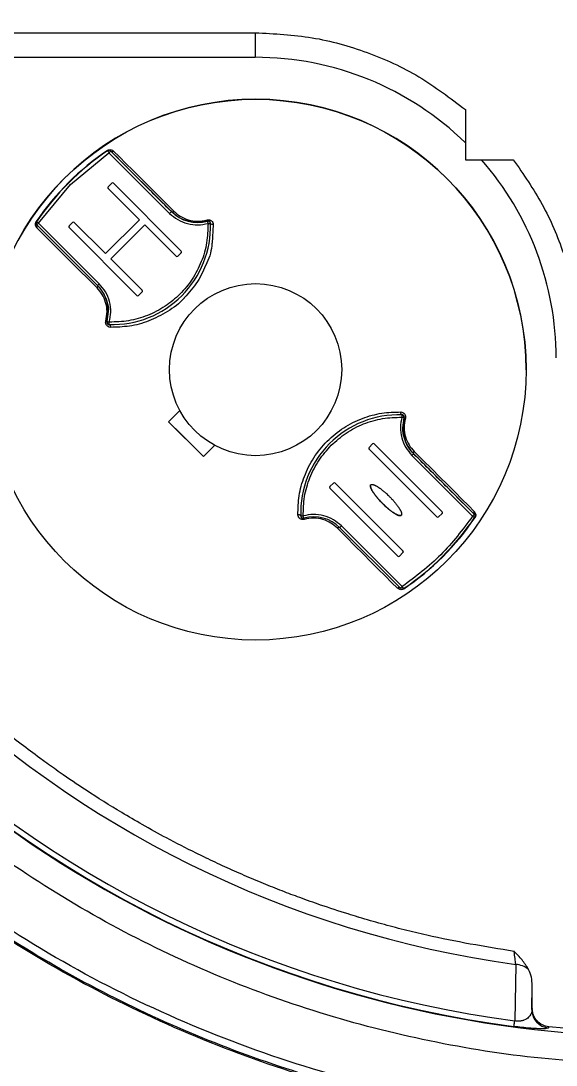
# Model space of a CAD drawing. Header units: millimetres. Extents: x 2371 to 4515, y 843 to 2359.
# Drawn here: x 2970 to 3013.6, y 1971.4 to 2056.4 of the extents above; entities that cross this region are included whole.
import ezdxf

# ---------------------------------------------------------------- set-up
doc = ezdxf.new("R2010")
doc.units = ezdxf.units.MM

msp = doc.modelspace()

# ---------------------------------------------------------------- linework, layer by layer
at = {"color": 7, "linetype": 'Continuous', "lineweight": 25}
for p, q in [((2938.42, 2055.401), (2989.112, 2055.401)), ((2989.112, 2055.401), (2989.112, 2053.401)), ((2938.621, 2053.401), (2989.112, 2053.401)), ((3006.194, 2049.15), (3006.194, 2045.064)), ((2974.075, 2043.047), (2977.213, 2045.636)), ((2977.101, 2045.802), (2977.088, 2045.822)), ((2977.101, 2045.802), (2977.101, 2045.802)), ((2977.213, 2045.636), (2982.146, 2040.703)), ((2977.355, 2045.777), (2982.287, 2040.845)), ((2977.355, 2045.777), (2977.355, 2045.777)), ((3006.194, 2045.064), (3010.094, 2045.064)), ((2971.486, 2039.908), (2974.075, 2043.047)), ((2977.151, 2042.87), (2977.433, 2043.153)), ((2979.696, 2040.183), (2977.151, 2042.729)), ((2977.151, 2042.729), (2977.151, 2042.729)), ((2979.696, 2040.183), (2977.151, 2042.729)), ((2977.575, 2043.153), (2983.09, 2037.638)), ((2976.938, 2037.425), (2979.696, 2040.183)), ((2979.696, 2040.183), (2979.696, 2040.183)), ((2982.287, 2040.845), (2982.287, 2040.845)), ((2971.348, 2039.531), (2971.249, 2039.709)), ((2971.286, 2039.909), (2971.286, 2039.909)), ((2971.32, 2040.02), (2971.3, 2040.034)), ((2971.32, 2040.02), (2971.32, 2040.02)), ((2976.277, 2034.834), (2971.344, 2039.767)), ((2976.418, 2034.976), (2971.486, 2039.908)), ((2973.969, 2039.688), (2974.251, 2039.971)), ((2979.484, 2034.031), (2973.969, 2039.547)), ((2973.969, 2039.547), (2973.969, 2039.547)), ((2979.484, 2034.031), (2973.969, 2039.547)), ((2974.393, 2039.971), (2976.938, 2037.425)), ((2980.12, 2039.759), (2977.363, 2037.001)), ((2980.12, 2039.759), (2977.363, 2037.001)), ((2982.666, 2037.213), (2980.12, 2039.759)), ((2980.12, 2039.759), (2980.12, 2039.759)), ((2982.666, 2037.213), (2980.12, 2039.759)), ((2985.469, 2039.644), (2985.469, 2039.644)), ((2985.693, 2039.798), (2985.593, 2038.287)), ((2977.363, 2037.001), (2979.908, 2034.456)), ((2977.363, 2037.001), (2977.363, 2037.001)), ((2982.666, 2037.213), (2982.666, 2037.213)), ((2983.09, 2037.496), (2982.807, 2037.213)), ((2983.09, 2037.496), (2982.807, 2037.213)), ((2982.807, 2037.213), (2982.807, 2037.213)), ((2983.09, 2037.496), (2983.09, 2037.496)), ((2979.908, 2034.314), (2979.625, 2034.031)), ((2979.908, 2034.314), (2979.625, 2034.031)), ((2979.908, 2034.314), (2979.908, 2034.314)), ((2979.484, 2034.031), (2979.484, 2034.031)), ((2979.625, 2034.031), (2979.625, 2034.031)), ((2977.154, 2032.71), (2977.046, 2031.91)), ((2977.039, 2031.856), (2977.039, 2031.856)), ((2977.233, 2031.656), (2977.239, 2031.856)), ((3011.136, 2027.962), (3011.136, 2027.962)), ((2982.065, 2023.743), (2982.978, 2024.656)), ((2982.978, 2024.656), (2982.978, 2024.656)), ((3001.039, 2024.315), (3001.033, 2024.115)), ((3001.118, 2023.261), (3001.226, 2024.061)), ((3001.233, 2024.115), (3001.233, 2024.115)), ((2982.065, 2023.743), (2984.893, 2020.914)), ((2985.807, 2021.828), (2984.893, 2020.914)), ((2984.893, 2020.914), (2985.807, 2021.828)), ((2985.807, 2021.828), (2985.807, 2021.828)), ((2998.364, 2021.657), (2998.647, 2021.94)), ((3003.879, 2016), (2998.364, 2021.515)), ((2998.364, 2021.515), (2998.364, 2021.515)), ((3003.879, 2016), (2998.364, 2021.515)), ((2998.788, 2021.94), (3004.303, 2016.424)), ((2984.893, 2020.914), (2984.893, 2020.914)), ((3001.854, 2020.995), (3006.786, 2016.063)), ((3001.995, 2021.137), (3006.928, 2016.204)), ((3001.995, 2021.137), (3001.995, 2021.137)), ((2995.182, 2018.475), (2995.465, 2018.758)), ((3000.697, 2012.818), (2995.182, 2018.334)), ((2995.182, 2018.334), (2995.182, 2018.334)), ((3000.697, 2012.818), (2995.182, 2018.334)), ((2995.606, 2018.758), (3001.121, 2013.242)), ((2992.803, 2016.327), (2992.803, 2016.327)), ((3006.924, 2016.44), (3007.03, 2016.249)), ((3003.879, 2016), (3003.879, 2016)), ((3004.303, 2016.283), (3004.021, 2016)), ((3004.303, 2016.283), (3004.021, 2016)), ((3004.021, 2016), (3004.021, 2016)), ((3004.303, 2016.283), (3004.303, 2016.283)), ((3006.928, 2016.204), (3006.928, 2016.204)), ((3006.972, 2015.937), (3006.952, 2015.951)), ((3006.986, 2016.062), (3006.986, 2016.063)), ((3000.917, 2010.194), (2995.985, 2015.126)), ((3001.059, 2010.335), (2996.126, 2015.268)), ((3001.121, 2013.101), (3000.839, 2012.818)), ((3001.121, 2013.101), (3000.839, 2012.818)), ((3001.121, 2013.101), (3001.121, 2013.101)), ((3000.697, 2012.818), (3000.697, 2012.818)), ((3000.839, 2012.818), (3000.839, 2012.818)), ((3000.86, 2010.099), (3000.682, 2010.198)), ((3001.171, 2010.169), (3001.184, 2010.149)), ((3010.29, 1979.587), (3010.208, 1975)), ((3011.604, 1975.91), (3011.636, 1977.875)), ((3011.636, 1976.004), (3011.636, 1977.875)), ((3012.985, 1974.511), (3012.953, 1974.42)), ((3015.429, 1974.298), (3012.985, 1974.511))]:
    msp.add_line(p, q, dxfattribs=at)
at = {"color": 7, "linetype": 'Continuous', "lineweight": 25, "flags": 128}
for points in [[(2977.101, 2045.802), (2977.103, 2045.798), (2977.11, 2045.789), (2977.12, 2045.774), (2977.134, 2045.753), (2977.151, 2045.728), (2977.17, 2045.699), (2977.191, 2045.668), (2977.213, 2045.636)], [(2977.355, 2045.777), (2977.352, 2045.775), (2977.344, 2045.767), (2977.331, 2045.753), (2977.313, 2045.736), (2977.292, 2045.714), (2977.267, 2045.69), (2977.241, 2045.663), (2977.213, 2045.636)], [(2977.59, 2045.774), (2978.073, 2045.291), (2978.595, 2044.769), (2979.156, 2044.208), (2979.754, 2043.609), (2980.388, 2042.976), (2981.055, 2042.309), (2981.754, 2041.61), (2982.483, 2040.881)], [(2982.287, 2040.845), (2982.285, 2040.842), (2982.276, 2040.834), (2982.263, 2040.821), (2982.246, 2040.803), (2982.224, 2040.782), (2982.2, 2040.757), (2982.173, 2040.731), (2982.146, 2040.703)], [(2982.287, 2040.845), (2982.303, 2040.833), (2982.323, 2040.826), (2982.346, 2040.823), (2982.372, 2040.826), (2982.399, 2040.833), (2982.427, 2040.845), (2982.456, 2040.861), (2982.483, 2040.881)], [(2971.32, 2040.02), (2971.323, 2040.018), (2971.333, 2040.012), (2971.348, 2040.001), (2971.368, 2039.987), (2971.394, 2039.971), (2971.422, 2039.951), (2971.453, 2039.93), (2971.486, 2039.908)], [(2971.344, 2039.767), (2971.347, 2039.77), (2971.355, 2039.778), (2971.368, 2039.791), (2971.386, 2039.808), (2971.407, 2039.83), (2971.432, 2039.854), (2971.458, 2039.881), (2971.486, 2039.908)], [(2976.241, 2034.639), (2975.512, 2035.367), (2974.813, 2036.066), (2974.146, 2036.734), (2973.512, 2037.367), (2972.914, 2037.965), (2972.353, 2038.527), (2971.83, 2039.049), (2971.348, 2039.531)], [(2985.212, 2040.076), (2985.213, 2040.072), (2985.216, 2040.061), (2985.221, 2040.043), (2985.228, 2040.019), (2985.236, 2039.99), (2985.245, 2039.957), (2985.255, 2039.92), (2985.265, 2039.883)], [(2985.265, 2039.883), (2985.304, 2039.884), (2985.342, 2039.885), (2985.376, 2039.886), (2985.407, 2039.887), (2985.432, 2039.888), (2985.45, 2039.888), (2985.461, 2039.889), (2985.465, 2039.889)], [(2985.693, 2039.798), (2985.651, 2039.797), (2985.609, 2039.799), (2985.57, 2039.806), (2985.535, 2039.817), (2985.506, 2039.832), (2985.484, 2039.849), (2985.47, 2039.868), (2985.465, 2039.889)], [(2976.277, 2034.834), (2976.289, 2034.818), (2976.296, 2034.798), (2976.298, 2034.775), (2976.296, 2034.75), (2976.289, 2034.722), (2976.277, 2034.694), (2976.261, 2034.666), (2976.241, 2034.639)], [(2976.277, 2034.834), (2976.28, 2034.837), (2976.288, 2034.845), (2976.301, 2034.858), (2976.318, 2034.876), (2976.34, 2034.897), (2976.364, 2034.922), (2976.391, 2034.948), (2976.418, 2034.976)], [(2977.046, 2031.91), (2977.05, 2031.909), (2977.061, 2031.906), (2977.078, 2031.901), (2977.102, 2031.894), (2977.132, 2031.886), (2977.165, 2031.877), (2977.201, 2031.867), (2977.239, 2031.856)], [(2977.233, 2031.656), (2977.253, 2031.651), (2977.273, 2031.637), (2977.29, 2031.615), (2977.304, 2031.586), (2977.315, 2031.551), (2977.322, 2031.512), (2977.325, 2031.471), (2977.323, 2031.428)], [(3001.039, 2024.315), (3001.019, 2024.32), (3001, 2024.334), (3000.982, 2024.356), (3000.968, 2024.385), (3000.957, 2024.42), (3000.95, 2024.459), (3000.947, 2024.5), (3000.949, 2024.543)], [(3001.226, 2024.061), (3001.222, 2024.062), (3001.211, 2024.065), (3001.194, 2024.07), (3001.17, 2024.077), (3001.14, 2024.085), (3001.107, 2024.094), (3001.071, 2024.104), (3001.033, 2024.115)], [(2984.893, 2020.914), (2984.54, 2021.267), (2984.187, 2021.621), (2983.833, 2021.975), (2983.479, 2022.329), (2983.125, 2022.683), (2982.771, 2023.036), (2982.418, 2023.39), (2982.065, 2023.743)], [(3001.995, 2021.137), (3001.993, 2021.134), (3001.984, 2021.126), (3001.971, 2021.113), (3001.954, 2021.095), (3001.932, 2021.074), (3001.908, 2021.049), (3001.881, 2021.023), (3001.854, 2020.995)], [(3001.995, 2021.137), (3001.983, 2021.153), (3001.976, 2021.173), (3001.974, 2021.196), (3001.976, 2021.221), (3001.983, 2021.249), (3001.995, 2021.277), (3002.011, 2021.305), (3002.031, 2021.332)], [(3002.031, 2021.332), (3002.76, 2020.604), (3003.459, 2019.905), (3004.126, 2019.238), (3004.76, 2018.604), (3005.358, 2018.006), (3005.919, 2017.445), (3006.442, 2016.922), (3006.924, 2016.44)], [(2992.807, 2016.082), (2992.802, 2016.103), (2992.788, 2016.122), (2992.766, 2016.139), (2992.737, 2016.154), (2992.702, 2016.165), (2992.663, 2016.172), (2992.621, 2016.174), (2992.579, 2016.173)], [(2992.807, 2016.082), (2992.811, 2016.082), (2992.822, 2016.083), (2992.84, 2016.083), (2992.865, 2016.084), (2992.896, 2016.085), (2992.93, 2016.086), (2992.968, 2016.087), (2993.007, 2016.088)], [(2993.06, 2015.895), (2993.059, 2015.899), (2993.056, 2015.91), (2993.051, 2015.928), (2993.045, 2015.952), (2993.036, 2015.981), (2993.027, 2016.014), (2993.017, 2016.051), (2993.007, 2016.088)], [(3006.928, 2016.204), (3006.925, 2016.201), (3006.917, 2016.193), (3006.904, 2016.18), (3006.886, 2016.163), (3006.865, 2016.141), (3006.841, 2016.117), (3006.814, 2016.09), (3006.786, 2016.063)], [(3006.786, 2016.063), (3006.819, 2016.041), (3006.85, 2016.02), (3006.878, 2016), (3006.904, 2015.984), (3006.924, 2015.97), (3006.94, 2015.959), (3006.949, 2015.953), (3006.952, 2015.951)], [(2995.985, 2015.126), (2995.969, 2015.138), (2995.949, 2015.145), (2995.926, 2015.148), (2995.9, 2015.145), (2995.873, 2015.138), (2995.845, 2015.126), (2995.816, 2015.11), (2995.789, 2015.09)], [(3000.682, 2010.198), (3000.199, 2010.68), (2999.677, 2011.202), (2999.116, 2011.763), (2998.518, 2012.362), (2997.884, 2012.995), (2997.217, 2013.662), (2996.518, 2014.361), (2995.789, 2015.09)], [(2995.985, 2015.126), (2995.988, 2015.129), (2995.996, 2015.137), (2996.009, 2015.15), (2996.026, 2015.168), (2996.048, 2015.189), (2996.072, 2015.214), (2996.099, 2015.24), (2996.126, 2015.268)], [(3000.917, 2010.194), (3000.92, 2010.196), (3000.928, 2010.204), (3000.941, 2010.218), (3000.959, 2010.235), (3000.98, 2010.257), (3001.005, 2010.281), (3001.031, 2010.308), (3001.059, 2010.335)], [(3001.171, 2010.169), (3001.169, 2010.173), (3001.162, 2010.182), (3001.152, 2010.197), (3001.138, 2010.218), (3001.121, 2010.243), (3001.102, 2010.272), (3001.081, 2010.303), (3001.059, 2010.335)], [(3011.636, 1976.004), (3011.618, 1975.952), (3011.604, 1975.91)], [(3010.147, 1974.539), (3010.149, 1974.553), (3010.152, 1974.58), (3010.158, 1974.621), (3010.165, 1974.674), (3010.173, 1974.739), (3010.183, 1974.815), (3010.195, 1974.903), (3010.208, 1975)]]:
    msp.add_lwpolyline(points, dxfattribs=at)
at = {"color": 7, "linetype": 'Continuous', "lineweight": 25}
for radius in [22, 7]:
    msp.add_circle((2989.136, 2027.986), radius, dxfattribs=at)
for centre, radius, start, end in [((3022.136, 2065.191), 91.48, 295.79271, 180), ((3022.136, 2065.191), 90.341, 353.64897, 186.35103), ((3022.136, 2065.191), 89.875, 353.64897, 186.35103), ((3022.136, 2065.191), 85.319, 353.33017, 186.66983), ((3022.136, 2065.191), 91.48, 180, 290.22656), ((2989.112, 2028.937), 24.464, 45.7131, 90), ((3022.136, 2065.191), 91.441, 188.79238, 262.46584), ((3022.136, 2065.191), 90.976, 188.79238, 262.46584), ((3022.136, 2065.191), 86.42, 189.2043, 262.12076), ((2989.136, 2027.986), 22, 359.93876, 179.93876), ((2989.136, 2027.986), 21.524, 124.039, 145.96101), ((2989.136, 2027.986), 21.5, 124.039, 145.96101), ((2989.136, 2027.986), 21.5, 124.039, 145.96101), ((2977.213, 2045.636), 0.2, 45, 124.039), ((2977.475, 2045.914), 0.182, 228.62275, 309.53632), ((2989.112, 2028.937), 24.464, 0, 41.23805), ((2977.221, 2042.799), 0.1, 135, 225), ((2977.221, 2042.799), 0.1, 179.93876, 225), ((2977.504, 2043.082), 0.1, 45, 135), ((2984.409, 2042.966), 3, 225, 285.53097), ((2984.532, 2039.969), 0.689, 8.91012, 16.87572), ((2971.486, 2039.908), 0.2, 145.96101, 225), ((2971.207, 2039.647), 0.182, 320.52206, 40.08436), ((2974.039, 2039.617), 0.1, 135, 225), ((2974.039, 2039.617), 0.1, 179.93876, 225), ((2974.322, 2039.9), 0.1, 45, 135), ((2977.469, 2039.653), 8, 268.3094, 1.69061), ((2985.265, 2039.883), 0.2, 45, 105.53097), ((2985.265, 2039.883), 0.2, 1.69061, 45), ((2983.02, 2037.567), 0.1, 315, 45), ((2982.737, 2037.284), 0.1, 225, 315), ((2982.737, 2037.284), 0.1, 225, 315), ((2983.02, 2037.567), 0.1, 315, 359.93876), ((2974.155, 2032.713), 3, 344.46904, 45), ((2979.838, 2034.385), 0.1, 315, 45), ((2979.838, 2034.385), 0.1, 315, 359.93876), ((2979.555, 2034.102), 0.1, 225, 315), ((2979.555, 2034.102), 0.1, 225, 315), ((2977.153, 2032.59), 0.689, 253.12457, 261.08826), ((2977.239, 2031.856), 0.2, 164.46904, 225), ((2977.239, 2031.856), 0.2, 225, 268.3094), ((3000.803, 2016.318), 8, 88.3094, 181.69061), ((3001.033, 2024.115), 0.2, 45, 88.3094), ((3004.117, 2023.258), 3, 164.46904, 225), ((3001.033, 2024.115), 0.2, 344.46904, 45), ((3001.119, 2023.381), 0.688, 73.124, 81.09101), ((2998.434, 2021.586), 0.1, 135, 225), ((2998.434, 2021.586), 0.1, 179.93876, 225), ((2998.717, 2021.869), 0.1, 45, 135), ((2995.253, 2018.404), 0.1, 135, 225), ((2995.253, 2018.404), 0.1, 179.93876, 225), ((2995.535, 2018.687), 0.1, 45, 135), ((3004.233, 2016.354), 0.1, 315, 45), ((3004.233, 2016.354), 0.1, 315, 359.93876), ((3007.064, 2016.324), 0.182, 140.46383, 221.37738), ((2993.007, 2016.088), 0.2, 181.69061, 225), ((2993.007, 2016.088), 0.2, 225, 285.53097), ((2993.864, 2013.005), 3, 45, 105.53097), ((2993.741, 2016.002), 0.689, 188.91062, 196.87572), ((2989.136, 2027.986), 21.5, 304.039, 325.96101), ((2989.136, 2027.986), 21.524, 304.039, 325.96101), ((3003.95, 2016.071), 0.1, 225, 315), ((3003.95, 2016.071), 0.1, 225, 315), ((3006.786, 2016.063), 0.2, 325.96101, 45), ((3001.051, 2013.172), 0.1, 315, 45), ((3001.051, 2013.172), 0.1, 315, 359.93876), ((3000.768, 2012.889), 0.1, 225, 315), ((3000.768, 2012.889), 0.1, 225, 315), ((3000.798, 2010.057), 0.182, 49.91552, 129.47781), ((3001.059, 2010.335), 0.2, 225, 304.039), ((3010.206, 1977.817), 1.772, 50.3646, 87.29391), ((3013.104, 1975.912), 1.5, 180.08872, 264.21159)]:
    msp.add_arc(centre, radius, start, end, dxfattribs=at)
for points in [[(3022.136, 2149.477), (3019.174, 2149.387), (3013.248, 2149.206), (3004.459, 2147.751), (2995.866, 2145.446), (2987.565, 2142.232), (2979.648, 2138.166), (2972.203, 2133.288), (2965.313, 2127.654), (2959.054, 2121.326), (2953.496, 2114.375), (2948.7, 2106.877), (2944.72, 2098.916), (2941.602, 2090.58), (2939.373, 2081.962), (2938.081, 2073.159), (2937.657, 2064.26), (2938.166, 2058.354), (2938.42, 2055.401)], [(3022.136, 1971.451), (3019.069, 1971.538), (3012.934, 1971.712), (3003.819, 1973.115), (2994.881, 1975.341), (2986.206, 1978.448), (2977.876, 1982.387), (2969.973, 1987.124), (2962.573, 1992.613), (2955.745, 1998.801), (2949.558, 2005.628), (2944.069, 2013.029), (2939.332, 2020.932), (2935.393, 2029.261), (2932.285, 2037.936), (2930.06, 2046.874), (2928.657, 2055.989), (2928.483, 2062.124), (2928.396, 2065.192)], [(2989.112, 2055.401), (2990.66, 2055.323), (2993.755, 2055.167), (2998.247, 2053.9), (3002.496, 2051.969), (3004.961, 2050.089), (3006.194, 2049.15)], [(3011.347, 1967.518), (3007.695, 1968.042), (3000.392, 1969.09), (2989.749, 1972.21), (2979.506, 1976.418), (2969.805, 1981.773), (2960.766, 1988.178), (2952.504, 1995.559), (2945.123, 2003.821), (2938.718, 2012.86), (2933.363, 2022.561), (2929.155, 2032.804), (2926.035, 2043.447), (2924.987, 2050.751), (2924.463, 2054.402)], [(3004.804, 1967.721), (3001.51, 1968.407), (2994.922, 1969.78), (2985.369, 1973.1), (2976.186, 1977.304), (2967.483, 1982.44), (2959.346, 1988.429), (2951.862, 1995.217), (2945.106, 2002.73), (2939.152, 2010.893), (2934.053, 2019.618), (2929.889, 2028.819), (2926.609, 2038.385), (2925.265, 2044.979), (2924.592, 2048.277)], [(2982.287, 2040.845), (2981.323, 2041.809), (2979.394, 2043.738), (2978.034, 2045.098), (2977.355, 2045.777)], [(3010.094, 2045.064), (3010.921, 2043.876), (3012.575, 2041.501), (3014.265, 2037.486), (3015.372, 2033.274), (3015.508, 2030.383), (3015.576, 2028.937)], [(3006.928, 2016.204), (3006.248, 2016.884), (3004.888, 2018.244), (3002.96, 2020.172), (3001.995, 2021.137)], [(3006.786, 2016.063), (3005.969, 2014.971), (3004.335, 2012.787), (3002.151, 2011.152), (3001.059, 2010.335)], [(3005.108, 1967.772), (3002.195, 1968.36), (2996.367, 1969.535), (2987.873, 1972.288), (2979.644, 1975.735), (2971.773, 1979.936), (2964.272, 1984.781), (2959.679, 1988.555), (2957.382, 1990.442)]]:
    msp.add_open_spline(points, degree=3, dxfattribs=at)
for points, knots in [([(3010.162, 1980.648), (3007.783, 1981.038), (3005.091, 1981.479), (3002.131, 1982.178), (3001.212, 1982.405), (3000.295, 1982.642), (2999.381, 1982.89), (2998.469, 1983.147), (2997.831, 1983.335), (2997.226, 1983.518), (2996.177, 1983.84), (2994.595, 1984.358), (2992.814, 1984.99), (2991.268, 1985.573), (2990.025, 1986.068), (2988.994, 1986.496), (2988.203, 1986.834), (2987.415, 1987.18), (2986.63, 1987.534), (2985.849, 1987.896), (2985.304, 1988.156), (2984.785, 1988.406), (2983.72, 1988.927), (2982.021, 1989.8), (2980.011, 1990.908), (2977.816, 1992.189), (2975.583, 1993.59), (2973.511, 1994.991), (2972.268, 1995.876), (2971.207, 1996.651), (2970.042, 1997.527), (2968.519, 1998.727), (2967.252, 1999.773), (2966.24, 2000.639), (2965.471, 2001.313), (2964.71, 2001.997), (2963.957, 2002.689), (2963.213, 2003.39), (2962.7, 2003.886), (2962.246, 2004.329), (2960.778, 2005.779), (2958.408, 2008.293), (2955.42, 2011.843), (2952.814, 2015.274), (2950.493, 2018.676), (2948.236, 2022.342), (2945.45, 2027.423), (2942.396, 2034.267), (2939.594, 2042.603), (2938.465, 2048.345), (2937.901, 2051.217)], [0, 0, 0, 0, 0.066905, 0.07567, 0.084434, 0.093199, 0.101963, 0.110727, 0.119491, 0.120425, 0.128278, 0.149963, 0.166623, 0.180753, 0.195817, 0.203781, 0.211745, 0.219709, 0.227673, 0.235637, 0.243601, 0.24445, 0.251616, 0.276532, 0.297465, 0.315335, 0.34708, 0.370638, 0.384759, 0.389435, 0.407138, 0.425205, 0.443272, 0.452736, 0.4622, 0.471663, 0.481127, 0.490591, 0.500054, 0.500928, 0.50821, 0.557321, 0.596775, 0.636995, 0.676885, 0.711064, 0.756485, 0.837657, 0.918828, 1, 1, 1, 1]), ([(2977.088, 2045.822), (2977.101, 2045.83), (2977.128, 2045.847), (2977.188, 2045.873), (2977.288, 2045.896), (2977.45, 2045.882), (2977.534, 2045.817), (2977.59, 2045.774)], [0, 0, 0, 0, 0.057749, 0.117154, 0.251526, 0.501174, 1, 1, 1, 1]), ([(2977.355, 2045.777), (2977.33, 2045.797), (2977.292, 2045.827), (2977.217, 2045.839), (2977.162, 2045.831), (2977.128, 2045.817), (2977.112, 2045.809), (2977.105, 2045.804), (2977.101, 2045.802)], [0, 0, 0, 0, 0.500032, 0.773163, 0.911126, 0.959646, 0.980448, 1, 1, 1, 1]), ([(2982.146, 2040.703), (2982.356, 2040.522), (2982.785, 2040.154), (2983.586, 2039.838), (2984.439, 2039.719), (2984.993, 2039.829), (2985.265, 2039.883)], [0, 0, 0, 0, 0.245589, 0.5, 0.754411, 1, 1, 1, 1]), ([(2985.212, 2040.076), (2984.94, 2040.023), (2984.379, 2039.916), (2983.575, 2040.053), (2982.848, 2040.358), (2982.481, 2040.676), (2982.287, 2040.845)], [0, 0, 0, 0, 0.2426639, 0.4999333, 0.7349896, 1, 1, 1, 1]), ([(2982.483, 2040.881), (2982.65, 2040.735), (2982.983, 2040.443), (2983.644, 2040.156), (2984.403, 2040.02), (2984.928, 2040.119), (2985.19, 2040.169)], [0, 0, 0, 0, 0.24976, 0.500155, 0.750188, 1, 1, 1, 1]), ([(2985.19, 2040.169), (2985.222, 2040.175), (2985.287, 2040.189), (2985.383, 2040.177), (2985.471, 2040.147), (2985.572, 2040.082), (2985.667, 2039.968), (2985.685, 2039.855), (2985.693, 2039.798)], [0, 0, 0, 0, 0.123692, 0.250213, 0.373441, 0.501044, 0.749966, 1, 1, 1, 1]), ([(2971.249, 2039.709), (2971.247, 2039.714), (2971.226, 2039.749), (2971.228, 2039.835), (2971.248, 2039.933), (2971.274, 2039.994), (2971.291, 2040.021), (2971.3, 2040.034)], [0, 0, 0, 0, 0.064166, 0.529622, 0.780974, 0.892035, 1, 1, 1, 1]), ([(2985.265, 2039.883), (2985.25, 2039.358), (2985.22, 2038.297), (2984.766, 2036.754), (2984.029, 2035.333), (2983.021, 2034.1), (2981.789, 2033.092), (2980.368, 2032.356), (2978.824, 2031.902), (2977.763, 2031.871), (2977.239, 2031.856)], [0, 0, 0, 0, 0.123694, 0.25, 0.376306, 0.5, 0.623694, 0.75, 0.876306, 1, 1, 1, 1]), ([(2985.465, 2039.889), (2985.465, 2039.898), (2985.463, 2039.924), (2985.447, 2039.974), (2985.412, 2040.025), (2985.36, 2040.062), (2985.311, 2040.08), (2985.261, 2040.085), (2985.227, 2040.079), (2985.212, 2040.076)], [0, 0, 0, 0, 0.085805, 0.25106, 0.500516, 0.655876, 0.788505, 0.901538, 1, 1, 1, 1]), ([(2985.593, 2038.287), (2985.592, 2038.273), (2985.558, 2037.742), (2985.418, 2037.167), (2985.16, 2036.657), (2985.157, 2036.65)], [0, 0, 0, 0, 0.026888, 0.987039, 1, 1, 1, 1]), ([(2985.157, 2036.65), (2984.932, 2036.138), (2984.483, 2035.117), (2983.715, 2034.257), (2983.333, 2033.829)], [0, 0, 0, 0, 0.5014689, 1, 1, 1, 1]), ([(2976.953, 2031.931), (2977.002, 2032.194), (2977.101, 2032.719), (2976.966, 2033.478), (2976.679, 2034.138), (2976.387, 2034.472), (2976.241, 2034.639)], [0, 0, 0, 0, 0.2498124, 0.4998445, 0.7502398, 1, 1, 1, 1]), ([(2976.277, 2034.834), (2976.447, 2034.64), (2976.767, 2034.274), (2977.055, 2033.545), (2977.194, 2033.006), (2977.154, 2032.714), (2977.154, 2032.71)], [0, 0, 0, 0, 0.348132, 0.656893, 0.994853, 1, 1, 1, 1]), ([(2977.239, 2031.856), (2977.293, 2032.129), (2977.403, 2032.683), (2977.283, 2033.536), (2976.968, 2034.337), (2976.599, 2034.765), (2976.418, 2034.976)], [0, 0, 0, 0, 0.245589, 0.5, 0.754411, 1, 1, 1, 1]), ([(2983.333, 2033.829), (2983.327, 2033.822), (2982.96, 2033.366), (2981.974, 2032.682), (2980.472, 2031.897), (2978.868, 2031.466), (2977.839, 2031.441), (2977.323, 2031.428)], [0, 0, 0, 0, 0.0036459, 0.252446, 0.5014447, 0.7503042, 1, 1, 1, 1]), ([(2977.323, 2031.428), (2977.267, 2031.437), (2977.154, 2031.454), (2977.04, 2031.549), (2976.975, 2031.65), (2976.944, 2031.738), (2976.933, 2031.834), (2976.946, 2031.899), (2976.953, 2031.931)], [0, 0, 0, 0, 0.2496018, 0.4982962, 0.6255893, 0.7486287, 0.8757219, 1, 1, 1, 1]), ([(2992.579, 2016.173), (2992.591, 2016.688), (2992.615, 2017.717), (2993.051, 2019.313), (2993.813, 2020.842), (2994.912, 2022.207), (2996.276, 2023.306), (2997.806, 2024.069), (2999.403, 2024.506), (3000.433, 2024.531), (3000.949, 2024.543)], [0, 0, 0, 0, 0.125198, 0.2499957, 0.3751716, 0.4997698, 0.6246825, 0.749695, 0.8746376, 1, 1, 1, 1]), ([(2995.288, 2021.834), (2995.68, 2022.183), (2996.473, 2022.889), (2997.907, 2023.612), (2999.447, 2024.07), (3000.508, 2024.1), (3001.033, 2024.115)], [0, 0, 0, 0, 0.247388, 0.5, 0.752612, 1, 1, 1, 1]), ([(3001.033, 2024.115), (3000.979, 2023.843), (3000.869, 2023.288), (3000.989, 2022.435), (3001.304, 2021.634), (3001.673, 2021.206), (3001.854, 2020.995)], [0, 0, 0, 0, 0.245589, 0.5, 0.754411, 1, 1, 1, 1]), ([(3000.949, 2024.543), (3001.005, 2024.534), (3001.118, 2024.517), (3001.233, 2024.422), (3001.297, 2024.321), (3001.328, 2024.233), (3001.339, 2024.137), (3001.326, 2024.072), (3001.319, 2024.04)], [0, 0, 0, 0, 0.249602, 0.498296, 0.625589, 0.748629, 0.875722, 1, 1, 1, 1]), ([(3001.226, 2024.061), (3001.229, 2024.077), (3001.236, 2024.11), (3001.23, 2024.16), (3001.212, 2024.21), (3001.175, 2024.262), (3001.125, 2024.296), (3001.075, 2024.312), (3001.048, 2024.314), (3001.039, 2024.315)], [0, 0, 0, 0, 0.0985259, 0.2116632, 0.3444444, 0.5000064, 0.7493767, 0.9135439, 1, 1, 1, 1]), ([(3001.319, 2024.04), (3001.27, 2023.778), (3001.171, 2023.252), (3001.306, 2022.494), (3001.593, 2021.833), (3001.885, 2021.499), (3002.031, 2021.332)], [0, 0, 0, 0, 0.249812, 0.499845, 0.75024, 1, 1, 1, 1]), ([(3001.995, 2021.137), (3001.825, 2021.331), (3001.505, 2021.697), (3001.217, 2022.426), (3001.078, 2022.965), (3001.118, 2023.257), (3001.118, 2023.261)], [0, 0, 0, 0, 0.348132, 0.656893, 0.994853, 1, 1, 1, 1]), ([(2993.007, 2016.088), (2993.022, 2016.613), (2993.052, 2017.674), (2993.509, 2019.214), (2994.233, 2020.649), (2994.939, 2021.441), (2995.288, 2021.834)], [0, 0, 0, 0, 0.247388, 0.5, 0.752612, 1, 1, 1, 1]), ([(3000.98, 2016.141), (3000.971, 2016.134), (3000.95, 2016.118), (3000.898, 2016.107), (3000.841, 2016.112), (3000.786, 2016.124), (3000.743, 2016.138), (3000.701, 2016.154), (3000.659, 2016.172), (3000.618, 2016.191), (3000.578, 2016.211), (3000.525, 2016.24), (3000.472, 2016.27), (3000.408, 2016.309), (3000.358, 2016.342), (3000.295, 2016.385), (3000.233, 2016.428), (3000.161, 2016.481), (3000.089, 2016.536), (3000.018, 2016.592), (2999.948, 2016.65), (2999.878, 2016.708), (2999.81, 2016.767), (2999.742, 2016.827), (2999.653, 2016.909), (2999.566, 2016.992), (2999.48, 2017.076), (2999.416, 2017.14), (2999.353, 2017.205), (2999.27, 2017.292), (2999.188, 2017.381), (2999.109, 2017.472), (2999.05, 2017.541), (2998.992, 2017.61), (2998.935, 2017.681), (2998.879, 2017.752), (2998.825, 2017.824), (2998.772, 2017.897), (2998.729, 2017.96), (2998.687, 2018.022), (2998.655, 2018.073), (2998.624, 2018.125), (2998.594, 2018.178), (2998.566, 2018.231), (2998.54, 2018.285), (2998.525, 2018.32), (2998.511, 2018.355), (2998.501, 2018.383), (2998.489, 2018.419), (2998.476, 2018.471), (2998.47, 2018.53), (2998.482, 2018.586), (2998.497, 2018.606), (2998.505, 2018.616)], [0, 0, 0, 0, 0.009206, 0.021042, 0.042226, 0.054406, 0.066579, 0.07875, 0.090919, 0.103087, 0.115254, 0.127421, 0.151759, 0.163926, 0.188261, 0.200427, 0.224762, 0.249095, 0.273429, 0.297762, 0.322096, 0.346429, 0.370762, 0.395095, 0.419428, 0.468097, 0.49243, 0.516763, 0.541096, 0.565429, 0.614098, 0.638431, 0.662764, 0.687097, 0.711431, 0.735764, 0.760098, 0.784431, 0.808766, 0.820932, 0.845267, 0.857434, 0.869601, 0.89394, 0.906108, 0.918276, 0.92436, 0.93653, 0.942614, 0.954789, 0.979347, 0.989891, 1, 1, 1, 1]), ([(2998.476, 2018.52), (2998.476, 2018.502), (2998.476, 2018.469), (2998.488, 2018.423), (2998.502, 2018.379), (2998.518, 2018.337), (2998.535, 2018.295), (2998.554, 2018.254), (2998.575, 2018.214), (2998.603, 2018.161), (2998.634, 2018.109), (2998.673, 2018.045), (2998.702, 2018), (2998.731, 2017.956), (2998.753, 2017.925), (2998.779, 2017.888), (2998.801, 2017.858), (2998.823, 2017.827), (2998.845, 2017.797), (2998.873, 2017.761), (2998.9, 2017.725), (2998.928, 2017.689), (2998.956, 2017.654), (2998.985, 2017.619), (2999.014, 2017.584), (2999.043, 2017.549), (2999.072, 2017.515), (2999.111, 2017.469), (2999.151, 2017.424), (2999.191, 2017.379), (2999.222, 2017.345), (2999.252, 2017.312), (2999.293, 2017.268), (2999.335, 2017.224), (2999.376, 2017.181), (2999.408, 2017.148), (2999.44, 2017.116), (2999.482, 2017.073), (2999.525, 2017.031), (2999.569, 2016.989), (2999.602, 2016.958), (2999.634, 2016.927), (2999.667, 2016.896), (2999.712, 2016.855), (2999.757, 2016.815), (2999.802, 2016.775), (2999.836, 2016.745), (2999.87, 2016.715), (2999.904, 2016.686), (2999.939, 2016.657), (2999.974, 2016.628), (3000.009, 2016.6), (3000.044, 2016.571), (3000.08, 2016.543), (3000.116, 2016.516), (3000.152, 2016.488), (3000.188, 2016.461), (3000.224, 2016.435), (3000.261, 2016.408), (3000.298, 2016.382), (3000.336, 2016.357), (3000.386, 2016.324), (3000.437, 2016.291), (3000.489, 2016.261), (3000.541, 2016.231), (3000.594, 2016.202), (3000.649, 2016.176), (3000.683, 2016.161), (3000.718, 2016.147), (3000.747, 2016.137), (3000.783, 2016.126), (3000.834, 2016.113), (3000.893, 2016.106), (3000.95, 2016.118), (3000.97, 2016.134), (3000.98, 2016.141)], [0, 0, 0, 0, 0.014584, 0.027115, 0.03964, 0.052161, 0.064681, 0.0772, 0.089719, 0.102237, 0.127277, 0.139795, 0.164832, 0.171091, 0.183609, 0.196126, 0.208644, 0.214902, 0.22742, 0.239937, 0.252455, 0.264972, 0.27749, 0.290007, 0.302525, 0.315042, 0.327559, 0.340077, 0.365112, 0.377629, 0.390147, 0.402664, 0.415182, 0.440217, 0.452734, 0.465252, 0.477769, 0.490286, 0.515321, 0.527839, 0.540356, 0.552874, 0.565391, 0.577908, 0.602944, 0.615461, 0.627978, 0.640496, 0.653013, 0.665531, 0.678048, 0.690566, 0.703083, 0.7156, 0.728118, 0.740635, 0.753153, 0.76567, 0.778188, 0.790705, 0.803223, 0.815741, 0.840778, 0.853296, 0.865814, 0.890855, 0.903374, 0.915893, 0.922153, 0.934674, 0.940933, 0.95346, 0.978726, 0.989579, 1, 1, 1, 1]), ([(2998.505, 2018.616), (2998.514, 2018.624), (2998.535, 2018.64), (2998.588, 2018.651), (2998.644, 2018.646), (2998.699, 2018.633), (2998.742, 2018.62), (2998.784, 2018.604), (2998.826, 2018.586), (2998.867, 2018.567), (2998.907, 2018.547), (2998.961, 2018.518), (2999.013, 2018.488), (2999.077, 2018.448), (2999.128, 2018.416), (2999.19, 2018.373), (2999.252, 2018.33), (2999.325, 2018.276), (2999.397, 2018.221), (2999.468, 2018.165), (2999.538, 2018.108), (2999.607, 2018.05), (2999.675, 2017.991), (2999.743, 2017.93), (2999.832, 2017.849), (2999.92, 2017.766), (3000.006, 2017.682), (3000.069, 2017.618), (3000.133, 2017.553), (3000.216, 2017.465), (3000.297, 2017.376), (3000.377, 2017.286), (3000.436, 2017.217), (3000.494, 2017.148), (3000.55, 2017.077), (3000.606, 2017.006), (3000.66, 2016.934), (3000.713, 2016.86), (3000.756, 2016.798), (3000.798, 2016.735), (3000.83, 2016.684), (3000.861, 2016.633), (3000.891, 2016.58), (3000.919, 2016.527), (3000.945, 2016.473), (3000.96, 2016.438), (3000.974, 2016.403), (3000.985, 2016.375), (3000.996, 2016.339), (3001.009, 2016.287), (3001.015, 2016.228), (3001.004, 2016.172), (3000.988, 2016.151), (3000.98, 2016.141)], [0, 0, 0, 0, 0.009206, 0.021042, 0.042226, 0.054406, 0.066579, 0.07875, 0.090919, 0.103087, 0.115254, 0.127421, 0.151759, 0.163926, 0.188261, 0.200427, 0.224762, 0.249095, 0.273429, 0.297762, 0.322096, 0.346429, 0.370762, 0.395095, 0.419428, 0.468097, 0.49243, 0.516763, 0.541096, 0.565429, 0.614098, 0.638431, 0.662764, 0.687097, 0.711431, 0.735764, 0.760098, 0.784431, 0.808766, 0.820932, 0.845267, 0.857434, 0.869601, 0.89394, 0.906108, 0.918276, 0.92436, 0.93653, 0.942614, 0.954789, 0.979347, 0.989891, 1, 1, 1, 1]), ([(2993.082, 2015.802), (2993.05, 2015.796), (2992.985, 2015.782), (2992.889, 2015.794), (2992.801, 2015.824), (2992.7, 2015.889), (2992.605, 2016.003), (2992.587, 2016.116), (2992.579, 2016.173)], [0, 0, 0, 0, 0.123692, 0.250213, 0.373441, 0.501044, 0.749966, 1, 1, 1, 1]), ([(2996.126, 2015.268), (2995.916, 2015.449), (2995.487, 2015.818), (2994.686, 2016.133), (2993.834, 2016.252), (2993.279, 2016.142), (2993.007, 2016.088)], [0, 0, 0, 0, 0.245589, 0.5, 0.754411, 1, 1, 1, 1]), ([(2995.789, 2015.09), (2995.623, 2015.236), (2995.289, 2015.528), (2994.628, 2015.815), (2993.869, 2015.951), (2993.344, 2015.852), (2993.082, 2015.802)], [0, 0, 0, 0, 0.2497602, 0.5001555, 0.7501876, 1, 1, 1, 1]), ([(3007.03, 2016.249), (3007.037, 2016.205), (3007.047, 2016.139), (3007.024, 2016.038), (3006.998, 2015.978), (3006.981, 2015.951), (3006.972, 2015.937)], [0, 0, 0, 0, 0.49737, 0.765957, 0.884632, 1, 1, 1, 1]), ([(3001.184, 2010.149), (3001.171, 2010.141), (3001.144, 2010.124), (3001.084, 2010.098), (3000.986, 2010.077), (3000.9, 2010.075), (3000.864, 2010.096), (3000.86, 2010.099)], [0, 0, 0, 0, 0.107574, 0.218232, 0.46854, 0.933582, 1, 1, 1, 1]), ([(3010.29, 1979.587), (3010.273, 1979.744), (3010.24, 1980.06), (3010.188, 1980.451), (3010.162, 1980.648)], [0, 0, 0, 0, 0.498002, 1, 1, 1, 1]), ([(3011.336, 1979.182), (3011.17, 1979.449), (3010.919, 1979.849), (3010.547, 1980.252), (3010.347, 1980.46), (3010.242, 1980.567), (3010.187, 1980.622), (3010.17, 1980.64), (3010.164, 1980.646), (3010.162, 1980.648)], [0, 0, 0, 0, 0.4993103, 0.7495576, 0.8718956, 0.9598674, 0.9876457, 0.9957508, 1, 1, 1, 1]), ([(3011.636, 1977.875), (3011.625, 1978.102), (3011.602, 1978.555), (3011.425, 1978.973), (3011.336, 1979.182)], [0, 0, 0, 0, 0.501105, 1, 1, 1, 1]), ([(3011.604, 1975.91), (3011.601, 1975.869), (3011.583, 1975.652), (3011.445, 1975.345), (3011.135, 1975.111), (3010.956, 1975.046), (3010.949, 1975.043), (3010.92, 1975.033), (3010.817, 1975.002), (3010.649, 1974.972), (3010.41, 1974.97), (3010.275, 1974.99), (3010.208, 1975)], [0, 0, 0, 0, 0.0938433, 0.4997809, 0.7491368, 0.7495324, 0.7524039, 0.7601218, 0.7883567, 0.8879299, 0.9439491, 1, 1, 1, 1]), ([(3012.985, 1974.511), (3012.806, 1974.549), (3012.445, 1974.624), (3012.021, 1974.959), (3011.777, 1975.333), (3011.658, 1975.683), (3011.644, 1975.894), (3011.636, 1976.004)], [0, 0, 0, 0, 0.246443, 0.49945, 0.712469, 0.849556, 1, 1, 1, 1]), ([(3012.953, 1974.42), (3012.918, 1974.399), (3012.851, 1974.359), (3012.412, 1974.349), (3011.906, 1974.367), (3011.404, 1974.401), (3010.811, 1974.456), (3010.366, 1974.512), (3010.147, 1974.539)], [0, 0, 0, 0, 0.259348, 0.499082, 0.628512, 0.7489, 0.876507, 1, 1, 1, 1])]:
    msp.add_open_spline(points, degree=3, knots=knots, dxfattribs=at)

doc.saveas('drawing.dxf')
